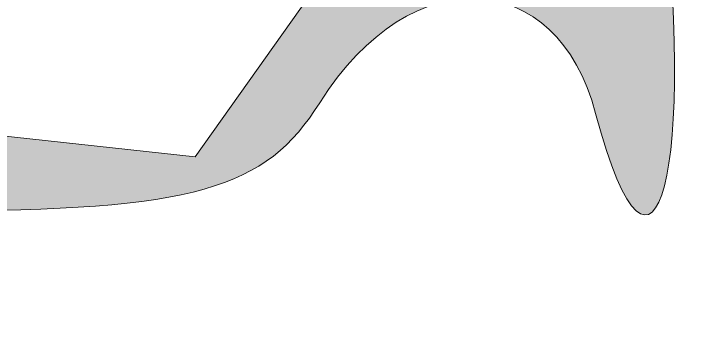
# Model space of a CAD drawing. Header units: centimetres. Extents: x 6.49 to 14.43, y 12.93 to 16.7.
# Drawn here: x 9.8555 to 10.1904, y 12.9345 to 13.0919 of the extents above; entities that cross this region are included whole.
import ezdxf

# ---------------------------------------------------------------- set-up
doc = ezdxf.new("R2010")
doc.units = ezdxf.units.CM
doc.header["$MEASUREMENT"] = 0
doc.layers.add('trasher-magazine-logo', color=7, linetype='Continuous')

# ---------------------------------------------------------------- blocks, each defined once
blk = doc.blocks.new('block 5')
at = {"layer": 'trasher-magazine-logo', "true_color": 0xfe6d2d}
h = blk.add_hatch(color=30, dxfattribs=at)
h.dxf.hatch_style = 2
edge = h.paths.add_edge_path()
edge.add_spline(control_points=[(9.65592, 13.02452), (9.65592, 13.04576), (9.70096, 13.05098), (9.79883, 13.03775), (9.79883, 13.03775), (9.94435, 13.02191), (9.94435, 13.02191), (9.94435, 13.02191), (10.04753, 13.16743), (10.04753, 13.16743), (10.04753, 13.16743), (10.15337, 13.31295), (10.15337, 13.31295), (10.15337, 13.31295), (10.17185, 13.16482), (10.17185, 13.16482), (10.19044, 13.01669), (10.16924, 12.93453), (10.14017, 13.04315), (10.12155, 13.11451), (10.05018, 13.11973), (10.00524, 13.04837), (9.97878, 13.00607), (9.94435, 12.99545), (9.81467, 12.99545), (9.71419, 12.99545), (9.65592, 13.00607), (9.65592, 13.02452), (9.65592, 13.02452), (9.65592, 13.02452), (9.65592, 13.02452)], knot_values=[0, 0, 0, 0, 1, 1, 1, 2, 2, 2, 3, 3, 3, 4, 4, 4, 5, 5, 5, 6, 6, 6, 7, 7, 7, 8, 8, 8, 9, 9, 9, 10, 10, 10, 10], degree=3, periodic=1)
at = {"layer": 'trasher-magazine-logo', "lineweight": 0}
blk.add_open_spline([(9.65592, 13.02452), (9.65592, 13.04576), (9.70096, 13.05098), (9.79883, 13.03775), (9.79883, 13.03775), (9.94435, 13.02191), (9.94435, 13.02191), (9.94435, 13.02191), (10.04753, 13.16743), (10.04753, 13.16743), (10.04753, 13.16743), (10.15337, 13.31295), (10.15337, 13.31295), (10.15337, 13.31295), (10.17185, 13.16482), (10.17185, 13.16482), (10.19044, 13.01669), (10.16924, 12.93453), (10.14017, 13.04315), (10.12155, 13.11451), (10.05018, 13.11973), (10.00524, 13.04837), (9.97878, 13.00607), (9.94435, 12.99545), (9.81467, 12.99545), (9.71419, 12.99545), (9.65592, 13.00607), (9.65592, 13.02452), (9.65592, 13.02452), (9.65592, 13.02452), (9.65592, 13.02452)], degree=3, knots=[0, 0, 0, 0, 1, 1, 1, 2, 2, 2, 3, 3, 3, 4, 4, 4, 5, 5, 5, 6, 6, 6, 7, 7, 7, 8, 8, 8, 9, 9, 9, 10, 10, 10, 10], dxfattribs=at)
blk = doc.blocks.new('block 4')
at = {"layer": 'trasher-magazine-logo'}
blk.add_blockref('block 5', (0, 0), dxfattribs=at)

msp = doc.modelspace()

# ---------------------------------------------------------------- block references
at = {"layer": 'trasher-magazine-logo'}
msp.add_blockref('block 4', (0, 0), dxfattribs=at)

doc.saveas('drawing.dxf')
